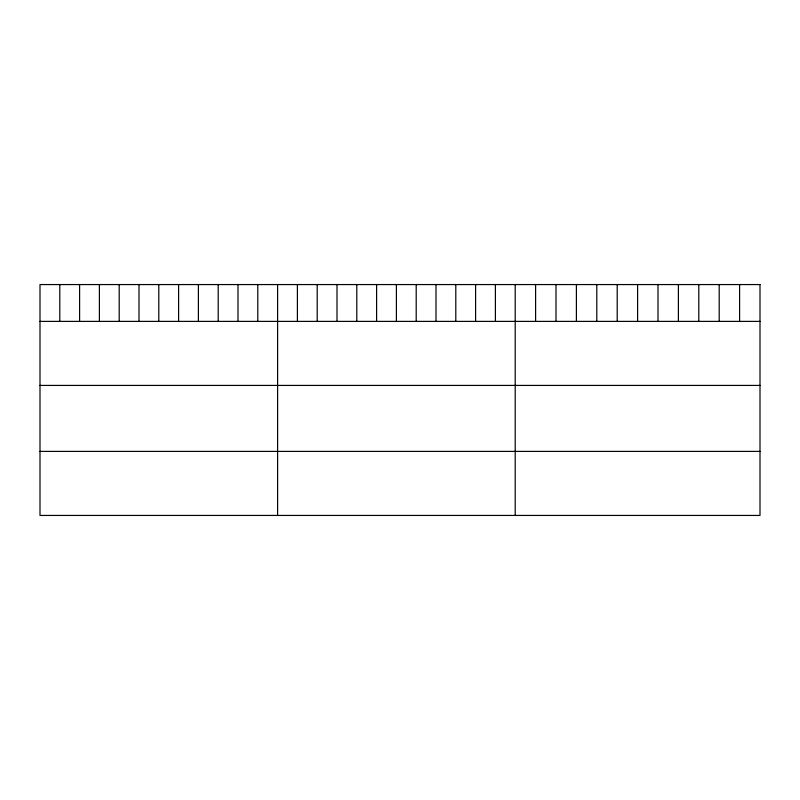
<?xml version="1.0" encoding="UTF-8"?>
<svg xmlns="http://www.w3.org/2000/svg" width="800" height="800" viewBox="0 0 800 800"><rect width="100%" height="100%" fill="white"/><g stroke="black" fill="none" stroke-linecap="round" stroke-linejoin="round"><path stroke-width="1.2" d="M40 321.39L760 321.39M40 385.42L760 385.42M40 451.4L760 451.4M739.6 284.56L739.6 321.39M719.2 284.56L719.2 321.39M698.8 284.56L698.8 321.39M678.4 284.56L678.4 321.39M658 284.56L658 321.39M637.6 284.56L637.6 321.39M617.2 284.56L617.2 321.39M596.8 284.56L596.8 321.39M576.4 284.56L576.4 321.39M556 284.56L556 321.39M535.6 284.56L535.6 321.39M515.2 284.56L515.2 515.44M495.4 284.56L495.4 321.39M475.6 284.56L475.6 321.39M455.8 284.56L455.8 321.39M436 284.56L436 321.39M416.2 284.56L416.2 321.39M396.4 284.56L396.4 321.39M376.6 284.56L376.6 321.39M356.8 284.56L356.8 321.39M337 284.56L337 321.39M317.2 284.56L317.2 321.39M297.4 284.56L297.4 321.39M277.6 284.56L277.6 515.44M257.8 284.56L257.8 321.39M238 284.56L238 321.39M218.2 284.56L218.2 321.39M198.4 284.56L198.4 321.39M178.6 284.56L178.6 321.39M158.8 284.56L158.8 321.39M139 284.56L139 321.39M119.2 284.56L119.2 321.39M99.4 284.56L99.4 321.39M79.6 284.56L79.6 321.39M59.8 284.56L59.8 321.39M760 284.56L40 284.56L40 515.44L760 515.44L760 284.56"/></g></svg>
